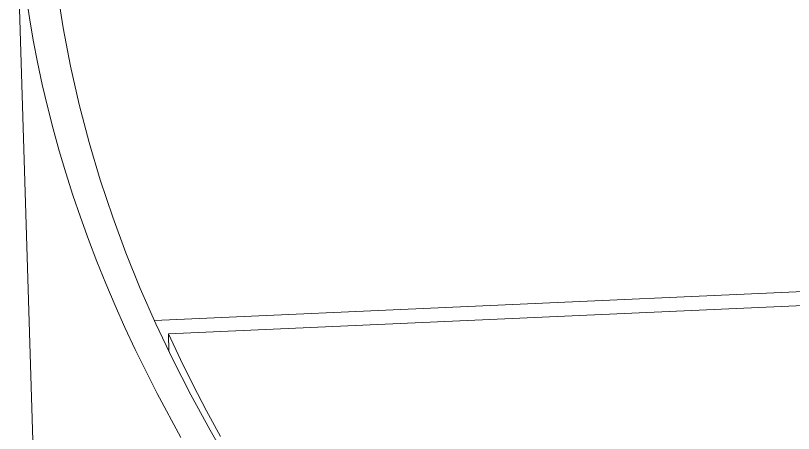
# Model space of a CAD drawing. Header units: millimetres. Extents: x 492 to 7139, y 278 to 5201.
# Drawn here: x 5927.4 to 5997.5, y 2803.4 to 2841 of the extents above; entities that cross this region are included whole.
import ezdxf

# ---------------------------------------------------------------- set-up
doc = ezdxf.new("R2010")
doc.units = ezdxf.units.MM
doc.layers.add('ZANO_R', color=7, linetype='Continuous', lineweight=0)

msp = doc.modelspace()

# ---------------------------------------------------------------- linework, layer by layer
at = {"layer": 'ZANO_R'}
for p, q in [((5937.035, 2535.332), (5927.357, 2853.747)), ((5931.64, 2839.903), (5931.096, 2843.389)), ((5928.61, 2840.791), (5928.305, 2842.783)), ((5928.955, 2838.797), (5928.61, 2840.791)), ((5932.302, 2836.436), (5931.64, 2839.903)), ((5929.341, 2836.803), (5928.955, 2838.797)), ((5929.768, 2834.808), (5929.341, 2836.803)), ((5933.082, 2832.994), (5932.302, 2836.436)), ((5930.237, 2832.813), (5929.768, 2834.808)), ((5930.746, 2830.818), (5930.237, 2832.813)), ((5933.978, 2829.581), (5933.082, 2832.994)), ((5939.867, 2813.535), (6356.067, 2832.113)), ((5931.298, 2828.824), (5930.746, 2830.818)), ((6356.155, 2830.861), (5941.126, 2812.331)), ((5934.989, 2826.2), (5933.978, 2829.581)), ((5931.89, 2826.829), (5931.298, 2828.824)), ((5932.525, 2824.836), (5931.89, 2826.829)), ((5936.115, 2822.856), (5934.989, 2826.2)), ((5933.201, 2822.843), (5932.525, 2824.836)), ((5933.918, 2820.851), (5933.201, 2822.843)), ((5937.303, 2819.642), (5936.115, 2822.856)), ((5934.677, 2818.861), (5933.918, 2820.851)), ((5938.6, 2816.433), (5937.303, 2819.642)), ((5935.478, 2816.872), (5934.677, 2818.861)), ((5936.321, 2814.884), (5935.478, 2816.872)), ((5940.006, 2813.228), (5938.6, 2816.433)), ((5937.206, 2812.899), (5936.321, 2814.884)), ((5938.132, 2810.916), (5937.206, 2812.899)), ((5941.522, 2810.028), (5940.006, 2813.228)), ((5941.126, 2812.331), (5942.213, 2810.017)), ((5941.126, 2812.331), (5941.173, 2810.743)), ((5940.11, 2806.956), (5938.132, 2810.916)), ((5943.147, 2806.835), (5941.522, 2810.028)), ((5942.213, 2810.017), (5943.359, 2807.705)), ((5943.359, 2807.705), (5944.562, 2805.396)), ((5942.255, 2803.007), (5940.11, 2806.956)), ((5944.881, 2803.649), (5943.147, 2806.835)), ((5944.562, 2805.396), (5945.823, 2803.09)), ((5946.724, 2800.471), (5944.881, 2803.649))]:
    msp.add_line(p, q, dxfattribs=at)

doc.saveas('drawing.dxf')
